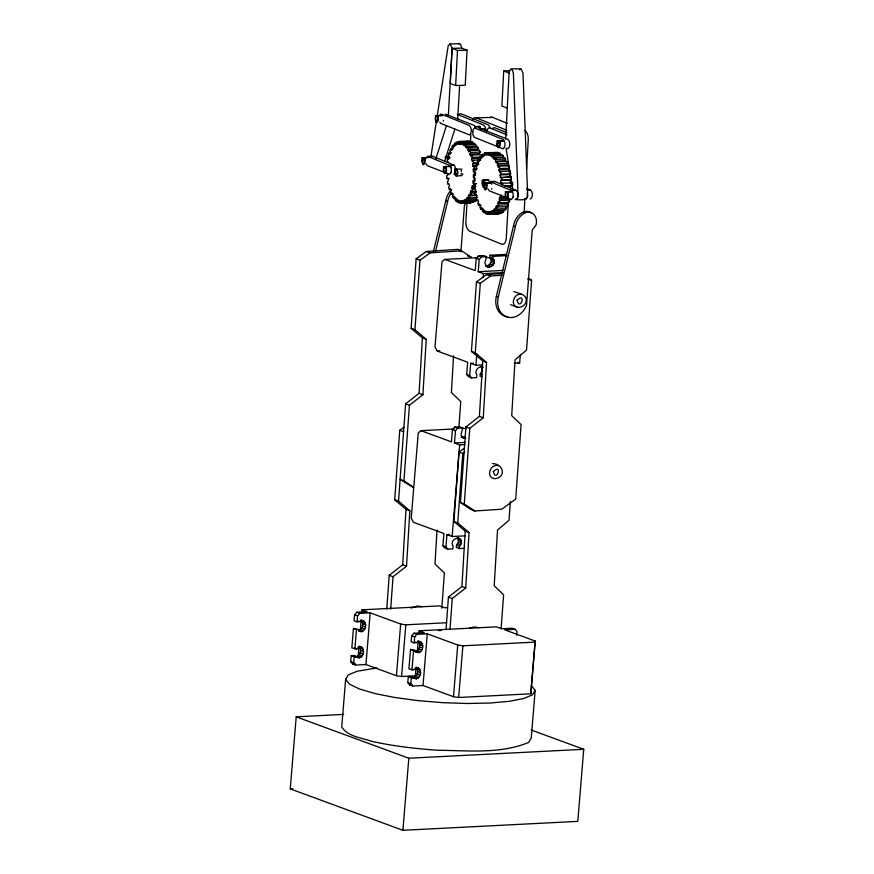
<?xml version="1.0" encoding="UTF-8"?>
<svg xmlns="http://www.w3.org/2000/svg" width="874" height="874" viewBox="0 0 874 874"><rect width="100%" height="100%" fill="white"/><g stroke="black" fill="none" stroke-linecap="round" stroke-linejoin="round"><path stroke-width="1.31" d="M422.994 160.04L423.005 158.03L422.098 157.877L422 159.625A4.304 2.371 84.6 0 0 421.869 161.57L422.732 164.312A2.382 1.311 84.6 0 0 423.726 164.771C425.725 163.23 425.485 159.407 423.715 157.735C425.627 159.603 423.682 166.945 422.371 161.439A3.059 1.682 84.6 0 1 422.459 160.095L422.71 159.374L422.994 160.04L425.562 159.964M435.514 115.587L436.421 115.739L435.864 117.804A3.059 1.682 84.6 0 0 435.776 119.148C437.087 124.654 439.032 117.313 437.12 115.444L438.475 119.585L437.131 122.48A2.382 1.311 84.6 0 1 436.137 122.021L435.274 119.279A4.304 2.371 84.6 0 1 435.405 117.335L435.514 115.587L442.659 115.619M484.688 186.512L483.945 187.156A2.382 1.311 84.6 0 1 482.94 186.697L482.077 183.955A4.304 2.371 84.6 0 1 482.219 182L482.317 180.252L483.224 180.405L482.677 182.48A3.059 1.682 84.6 0 0 482.579 183.824L483.857 186.118M484.862 185.179L484.873 183.158L483.967 183.005L483.868 184.753A4.304 2.371 84.6 0 0 483.737 186.708L484.589 189.45A2.382 1.311 84.6 0 0 485.594 189.909C487.594 188.358 487.353 184.545 485.583 182.874C487.495 184.742 485.551 192.072 484.229 186.577A3.059 1.682 84.6 0 1 484.327 185.233L484.578 184.512L484.862 185.179L487.43 185.102M498.027 143.041L498.038 141.02L497.131 140.878L497.033 142.626A4.304 2.371 84.6 0 0 496.902 144.571L497.765 147.313A2.382 1.311 84.6 0 0 498.759 147.772C500.758 146.22 500.518 142.407 498.748 140.736C500.66 142.604 498.715 149.946 497.404 144.439A3.059 1.682 84.6 0 1 497.492 143.096L497.743 142.375L498.027 143.041L500.594 142.965M505.445 191.734L506.352 191.887L505.806 193.952A3.059 1.682 84.6 0 0 505.718 195.306C507.029 200.802 508.974 193.471 507.062 191.603C508.832 193.274 509.072 197.087 507.073 198.627A2.382 1.311 84.6 0 1 506.079 198.18L505.216 195.426A4.304 2.371 84.6 0 1 505.347 193.482L505.445 191.734L512.601 191.767M467.066 50.179L457.484 50.441L452.109 48.387L450.274 83.445L455.649 85.499L465.241 85.237L467.066 50.179L461.691 48.114L452.109 48.387L450.23 44.039L448.231 45.612L437.186 116.155M455.649 85.499L457.484 50.441M509.717 70.805L503.719 70.98L501.894 106.038L507.27 108.092M505.653 139.108L509.094 73.034C508.701 66.457 517.233 69.581 521.079 68.915L522.98 73.176L527.634 194.148C529.01 201.37 520.238 199.753 515.66 199.512L515.114 199.141M448.34 115.521L452.109 48.343M457.692 119.29L459.615 85.641M467.044 201.719L465.886 221.909A7.833 4.304 84.6 0 0 469.753 231.206L501.545 244.13A7.724 4.239 84.6 0 0 506.275 238.318L508.351 201.97M470.431 142.495L470.889 134.421M509.815 176.406L509.968 173.708M524.127 212.284L524.892 198.824M526.585 169.206L528.278 139.6A7.833 4.304 84.6 0 0 524.968 130.597M386.756 609.069L389.214 575.321L402.696 564.757L406.006 509.367L394.698 499.753L399.746 430.292L403.81 427.353M390.689 609.123L393.038 576.731L406.53 566.166L409.84 510.777L398.533 501.163L394.698 499.753M398.533 501.163L405.602 403.864L419.083 393.3L422.404 337.91L411.097 328.285L416.144 258.835L426.283 251.472L457.725 249.385L461.559 250.794L471.261 257.24L467.426 255.831M413.489 487.179L403.941 480.853L409.436 405.274L422.918 394.709L426.239 339.32L414.932 329.695L411.097 328.285M437.022 530.005L434.99 563.992L444.385 572.983L441.818 608.195M453.584 355.827L451.388 392.535L460.773 401.516L458.905 427.255M446.068 629.488L448.428 597.095L461.909 586.52L465.219 531.141L453.923 521.516L458.97 452.066L464.039 448.384M450.001 629.542L452.262 598.504L465.744 587.929L469.054 532.55L457.747 522.925L453.923 521.516M528.355 278.183L531.589 280.336L526.519 350.113L515.048 359.88L511.716 415.631L521.101 424.611L515.693 499.12L501.807 509.192L474.866 510.984L471.042 509.575L460.434 502.539L465.929 426.96L479.411 416.395L482.732 361.006L471.425 351.381L476.472 281.931L486.61 274.567L502.332 273.529M474.866 510.984L464.269 503.948L469.764 428.369L483.246 417.805L486.556 362.415L475.259 352.79L471.425 351.381M362.087 631.64L359.061 630.525C362.721 628.821 363.879 623.304 361.224 620.267L364.239 621.381C366.905 624.418 365.747 629.936 362.087 631.64L358.515 630.995M419.159 652.616L416.144 651.512C419.804 649.797 420.962 644.28 418.296 641.254L421.323 642.357C423.988 645.394 422.819 650.911 419.159 652.616L415.587 651.971M414.932 329.695L419.979 260.244L430.117 252.881L461.559 250.794M457.747 522.925L462.794 453.475L464.826 452M475.259 352.79L480.307 283.34L490.445 275.976L502.233 275.201M501.13 628.614L503.599 594.746L494.203 585.755L497.546 530.015L509.007 520.249L510.372 501.458M460.904 251.887L464.291 207.214A3.922 3.168 -69.8 0 1 465.154 204.123M462.27 142.014L463.526 142.67L473.107 142.396L471.851 141.752L462.27 142.014L462.084 144.33L460.806 143.948L460.784 141.577L459.506 141.468L459.538 143.839L458.271 144.013L458.031 141.664L470.376 141.304L459.506 141.468M460.183 203.063L473.763 202.255L458.697 202.615L458.883 200.31L460.15 200.692L460.183 203.063L471.042 202.899L469.764 202.79M475.336 146.777L475.729 144.625L474.538 143.456L464.957 143.729L464.564 145.882L463.34 144.975L463.526 142.67M489.79 213.693L486.195 213.791L486.381 211.486L487.648 211.858L487.67 214.228L498.53 214.064L497.262 213.966M487.004 152.644L497.863 152.48L485.529 152.841L485.769 155.179L487.037 155.015L487.004 152.644L488.282 152.742L488.304 155.113L489.582 155.496L489.768 153.19L491.024 153.835L490.838 156.14L492.062 157.058L492.455 154.895L502.037 154.632L503.227 155.791L502.834 157.954M531.25 730.009L583.734 749.302L577.801 821.374L402.903 830.3L290.266 788.894L296.199 716.822L343.646 714.397M376.88 667.954L357.171 671.221L348.267 674.957L345.634 679.371L341.723 726.993C347.994 736.749 361.126 737.547 371.133 741.185C393.387 746.21 416.09 748.778 438.824 750.296C468.639 750.548 500.452 754.153 528.628 742.419L531.261 738.006L535.172 690.384L531.337 685.598M415.183 675.81L401.57 676.509L396.414 675.733L365.944 664.535L355.576 665.059L352.55 663.956L350.725 661.585L351.217 655.62L353.577 655.5L359.4 657.86C363.376 656.68 364.687 651.119 362.459 647.852L359.148 646.137M360.525 631.738L358.165 629.488L353.446 628.472L351.84 647.951L356.756 648.967L358.078 647.492L361.17 646.88M361.749 612.543L361.978 609.823L367.178 611.734L356.8 612.259L354.56 614.837L354.079 620.802L357.095 621.917L362.852 620.66L364.239 621.381M355.576 665.059L353.741 662.7L354.232 656.735L351.217 655.62M354.866 649.065L356.472 629.575L353.446 628.472M357.095 621.917L357.586 615.952L359.826 613.373L370.194 612.838L400.663 624.036L405.831 624.812L446.658 622.725M358.056 657.434L358.952 646.552M360.296 630.22L361.082 620.704M365.944 664.535L370.194 612.838M396.414 675.733L400.663 624.036M401.57 676.509L405.831 624.812M445.194 166.464C447.106 168.332 445.161 175.674 443.85 170.168A3.059 1.682 84.6 0 1 443.948 168.824L444.495 166.748L443.588 166.595L443.489 168.343A4.304 2.371 84.6 0 0 443.347 170.299L444.211 173.041A2.382 1.311 84.6 0 0 445.205 173.5C447.204 171.949 446.964 168.136 445.194 166.464L450.733 166.639M516.698 635.289L516.993 631.705L515.168 629.335L504.79 629.87L535.259 641.068L530.791 693.803L458.653 697.485L453.486 696.709L423.027 685.511L412.648 686.046L409.633 684.932L407.797 682.561L408.289 676.596L410.66 676.476L416.472 678.836C420.449 677.656 421.76 672.095 419.542 668.839L416.232 667.124M417.597 652.714L415.248 650.475L410.518 649.448L408.923 668.938L413.839 669.954L415.15 668.468L418.242 667.867M418.832 633.519L419.05 630.799L424.251 632.71L413.883 633.246L411.643 635.813L411.151 641.778L414.178 642.893L419.924 641.647L421.323 642.357M412.648 686.046L410.824 683.676L411.315 677.711L408.289 676.596M411.938 670.041L413.544 650.562L410.518 649.448M414.178 642.893L414.669 636.928L416.898 634.349L427.277 633.825L457.736 645.023L462.903 645.799L535.041 642.117L535.259 641.068M415.139 678.41L416.035 667.528M417.368 651.206L418.154 641.68M402.903 830.3L408.824 758.228L296.199 716.822M423.027 685.511L427.277 633.825M464.422 548.315L459.353 548.566L459.527 546.326L461.548 543.06L460.784 539.629C456.982 535.194 449.498 541.596 453.093 546.108L452.863 548.905L447.816 549.156L444.79 548.042L442.899 545.747L443.905 533.49L413.446 522.291L411.228 518.206L418.242 432.936L420.973 430.663L454.109 428.97M465.886 438.333L461.024 437.109L464.05 438.224L461.461 436.006L461.111 434.236L462.805 427.943L459.79 426.84L454.742 427.091L452.448 429.604L451.443 441.862L420.973 430.663M479.684 127.418L479.771 126.38L474.637 126.522M447.816 549.156L445.926 546.862L446.931 534.604L449.597 534.462M464.968 444.615L459.669 444.888L454.469 442.976L455.474 430.707L457.757 428.205L462.805 427.943M465.383 535.838L452.131 536.516L459.669 444.888M481.694 129.09L485.551 128.981L486.01 130.587M481.181 366.523L483.191 367.266C478.897 365.223 473.839 370.958 476.854 374.826L476.625 377.623L471.589 377.885L468.562 376.77L466.661 374.476L467.677 362.218L437.208 351.009L434.99 346.934L442.004 261.654L444.746 259.392L477.87 257.699M506.527 254.389L490.041 255.23L489.855 257.469L492.87 258.584C497.306 262.451 490.707 269.76 486.261 266.122L484.884 262.965L486.578 256.672L483.551 255.558L478.504 255.82L476.21 258.322L475.205 270.59L444.746 259.392M489.069 179.978L483.934 180.12L484.753 182.797M471.589 377.885L469.688 375.591L470.693 363.322L473.358 363.191M503.315 272.601L483.431 273.617L478.231 271.705L479.236 259.436L481.53 256.923L486.578 256.672M460.784 539.629L457.757 538.526L458.533 541.946L456.512 545.223L456.326 547.463L459.353 548.566M466.082 428.741L466.268 426.501M482.524 364.895L475.904 365.234L476.789 354.462M483.103 277.659L483.431 273.617M453.486 696.709L457.736 645.023M481.519 367.244L482.295 370.674L480.274 373.941L480.088 376.181L482.109 376.923M492.87 258.584L493.056 256.344L490.041 255.23M458.653 697.485L462.903 645.799M514.327 363.278L519.637 363.005L520.292 354.92M530.791 693.803L535.041 642.117M430.969 156.249L436.355 121.497M487.124 131.155L487.626 129.013L489.101 127.615L506.975 134.902M353.577 655.5L356.373 656.745C360.35 655.566 361.661 650.005 359.443 646.738L362.459 647.852M410.66 676.476L413.446 677.721C417.433 676.552 418.744 670.992 416.516 667.725L419.542 668.839M489.648 267.062L486.632 265.947C490.456 265.521 493.034 260.223 489.855 257.469M450.001 158.128L447.597 158.194L447.138 160.729L448.154 161.723M458.402 200.845L456.01 200.911L456.403 198.748L457.626 199.665L457.441 201.97L458.697 202.615M467.47 146.537L468.551 148.176L467.972 150.099L477.554 149.825L478.133 147.903L477.062 146.264L467.47 146.537L466.891 148.46L465.755 147.05L466.148 144.898L464.957 143.729M475.762 186.381L473.358 186.446L473.817 183.901L472.812 182.917L473.151 180.273L474.221 180.82L474.44 178.11L473.369 177.553L473.468 174.789L474.549 174.876L474.516 172.08L473.435 171.992L473.282 169.206L476.734 168.758M485.9 212.011L483.508 212.076L483.89 209.924L485.125 210.831L484.939 213.147L486.195 213.791M494.968 157.713L496.039 159.352L495.46 161.275L505.052 161.002L505.631 159.079L504.549 157.44L494.968 157.713L494.389 159.636L493.253 158.227L493.635 156.064L492.455 154.895M506.844 197.448L500.857 197.611L501.315 195.077M475.598 191.428L472.004 191.526L472.692 189.265L471.774 187.866L472.353 185.452L473.358 186.446M499.273 199.043L508.854 198.769L509.771 200.157L509.094 202.429L499.502 202.692L500.19 200.43L499.273 199.043L499.852 196.628L500.857 197.611M433.351 251.81L445.718 200.944A16.278 13.121 -69.8 0 1 451.06 190.335M435.569 251.209L447.619 201.643A16.278 13.121 -69.8 0 1 451.05 193.296M507.849 316.814A18.321 14.76 -69.8 0 1 496.377 296.297L513.497 225.863A16.278 13.121 -69.8 0 1 523.395 212A11.253 9.068 -69.8 0 1 531.643 213.387M498.278 296.996L515.398 226.563A16.278 13.121 -69.8 0 1 525.296 212.699A11.253 9.068 -69.8 0 1 534.167 214.731A11.253 9.068 -69.8 0 1 536.002 225.131L532.932 229.043A3.922 3.168 -69.8 0 0 532.069 232.123L526.541 305.234A18.321 14.76 -69.8 0 1 507.335 317.065A18.321 14.76 -69.8 0 1 498.278 296.996L496.377 296.297M461.494 173.303L460.926 174.538M443.304 121.071L443.511 120.306M462.619 174.571L462.816 173.806M513.246 197.218L513.442 196.453M451.355 153.048L448.952 153.114L448.275 155.375L449.181 156.774L448.613 159.177L447.597 158.194M455.889 198.027L453.486 198.103L454.076 196.18L455.212 197.59L454.819 199.742L456.01 200.911M478.843 164.214L476.45 164.279L475.773 166.552L476.68 167.939L476.112 170.354L475.095 169.359L474.637 171.905L475.653 172.888L475.303 175.532L474.243 174.986L474.025 177.706L475.085 178.252L474.997 181.027L473.916 180.929L473.937 183.726L475.019 183.813L475.183 186.599L474.123 186.981L474.396 189.734L475.456 189.363L475.86 192.062L474.866 192.892L475.38 195.514L476.374 194.683L476.996 197.196L476.112 198.442L476.843 200.823L477.728 199.578L478.559 201.807L477.816 203.423L478.744 205.466L481.137 205.401M483.388 209.203L480.984 209.268L481.563 207.346L482.71 208.755L482.317 210.918L483.508 212.076M435.787 159.155L446.461 125.638M444.56 161.461L454.819 129.232M476.428 199.064L468.049 199.305L469.087 197.841L468.464 195.82L469.425 194.126L470.212 195.863L471.097 193.962L470.31 192.225L471.097 190.128L472.004 191.526M505.543 206.712L506.166 208.733L505.128 210.197L495.536 210.47L496.585 209.006L495.962 206.985L496.924 205.292L497.71 207.04L498.584 205.139L497.809 203.391L498.595 201.304L499.502 202.692M451.093 172.713L451.377 172.091M491.483 189.112L491.767 188.5M453.147 148.7L450.755 148.777L449.87 150.678L450.656 152.415L449.87 154.501L448.952 153.114M481.935 157.091L481.203 154.72L471.61 154.982L470.725 156.227L469.895 153.999L479.476 153.737L480.23 152.12L479.302 150.066L469.72 150.339L468.977 151.956L467.972 150.099M453.639 194.236L451.246 194.301L451.989 192.684L452.994 194.541L452.415 196.464L453.486 198.103M469.895 153.999L470.638 152.393L469.72 150.339M480.645 159.876L478.242 159.942L477.368 161.843L478.154 163.58L477.368 165.678L476.45 164.279M502.037 185.113L502.015 183.256L500.933 183.169L500.78 180.372L511.421 179.727L511.137 176.974L500.496 177.619L500.103 174.909L509.684 174.636L510.678 173.817L510.154 171.195L509.171 172.025L508.537 169.512L509.422 168.267L508.69 165.885L499.109 166.158L498.224 167.393L497.393 165.175L506.975 164.902L507.728 163.285L506.8 161.242L497.219 161.515L496.465 163.121L495.46 161.275M478.744 205.466L479.487 203.85L480.492 205.707L479.913 207.63L480.984 209.268M497.393 165.175L498.136 163.558L497.219 161.515M497.809 203.391L507.39 203.129L508.176 204.866L507.291 206.767L495.962 206.985M426.031 158.019L427.462 156.38L432.827 156.304L454.218 165.252L456.053 169.195M487.9 183.158L489.331 181.508L494.684 181.442L516.086 190.39C518.533 192.335 518.774 197.349 516.261 199.305L515.726 199.283M439.546 115.477L440.474 114.243L441.589 114.232L469.338 125.485C471.851 127.593 472.157 132.903 469.414 134.891L440.747 123.409L439.742 122.185M535.172 690.384L532.55 694.808L523.646 698.544L509.072 701.352L489.811 703.046L467.197 703.494L442.747 702.674L418.133 700.642L395.048 697.539L375.044 693.574L359.509 689.007L349.469 684.167L345.634 679.371M455.31 145.27L452.918 145.335L451.88 146.799L452.503 148.82L451.53 150.514L450.755 148.777M451.749 189.582L449.356 189.658L450.241 188.413L451.071 190.63L450.318 192.247L451.246 194.301M480.263 160.095L473.074 160.292L472.091 161.122L471.457 158.609L472.342 157.364L471.61 154.982M482.809 156.435L480.416 156.512L479.367 157.976L479.99 159.997L479.028 161.679L478.242 159.942M510.154 171.195L500.573 171.468L499.578 172.287L498.956 169.775L499.841 168.54L499.109 166.158M519.484 69.701L520.511 68.86M431.221 157.058L432.827 156.304M493.089 182.196L494.684 181.442M488.948 214.338L488.927 211.967L490.183 211.792L490.423 214.141L491.669 213.693L491.428 211.355L492.641 210.645L493.078 212.874L494.247 211.901L493.81 209.673L494.913 208.449L495.536 210.47M459.134 114.177L460.762 113.686L488.511 124.949L490.248 127.997M492.838 128.128L494.466 127.637L506.822 132.728M457.779 142.866L455.376 142.943L454.218 143.915L454.655 146.133L453.54 147.356L452.918 145.335M476.592 166.344L472.998 166.442L472.605 163.744L473.588 162.914L478.384 162.782M465.58 201.697L466.749 200.725L476.33 200.463L475.172 201.424L465.58 201.697L465.143 199.48L463.93 200.179L464.17 202.528L462.925 202.965L462.696 200.627L461.428 200.791L461.45 203.161M500.103 174.909L501.086 174.09L510.678 173.817M410.9 608.107L417.248 606.032L421.858 606.665M454.906 173.893L453.857 174.145M456.447 175.98C458.446 174.439 458.205 170.616 456.436 168.955C458.347 170.812 456.403 178.154 455.092 172.659A3.059 1.682 84.6 0 1 455.179 171.304L455.725 169.239L454.819 169.086L454.72 170.834A4.304 2.371 84.6 0 0 454.589 172.779L455.441 175.532A2.382 1.311 84.6 0 0 456.447 175.98L461.985 175.619M516.228 199.567L517.648 197.885L518.042 194.421L513.388 73.449L512.535 70.226L510.929 69.133M458.708 43.951L459.811 43.766L460.849 44.825L461.691 48.07M446.09 156.096L449.717 156.959M458.031 141.664L456.796 142.112L457.026 144.45L455.813 145.16L455.376 142.943M467.623 141.402L460.39 142.014M480.416 156.512L481.039 158.533L482.142 157.309L481.705 155.08L482.874 154.108L483.311 156.337L484.524 155.627L484.283 153.278L485.529 152.841M472.998 166.442L476.45 166.005M447.575 173.576L447.685 175.434L446.625 175.805L446.909 178.569L447.958 178.198L448.362 180.896L447.368 181.726L447.881 184.338L448.875 183.518L449.498 186.031L448.613 187.276L449.356 189.658M500.496 177.619L511.137 176.974M500.78 180.372L511.421 179.727M462.859 437.219L464.695 436.607M445.27 114.101L474.134 125.353L475.871 128.402M478.963 128.052L507.838 139.294C510.34 141.402 510.645 146.712 507.914 148.7L506.8 148.274M469.578 628.122L474.331 627.008L478.93 627.641M493.056 256.344L507.007 255.623M485.824 257.295L491.013 258.092M478.231 271.705L503.555 270.405M437.208 351.009L439.862 350.878M462.062 428.566L464.706 428.435M454.469 442.976L465.132 442.43M361.978 609.823L439.491 605.868L444.691 607.78L447.28 607.638M356.472 629.575L358.165 629.488M419.05 630.799L496.563 626.844L501.763 628.756L512.142 628.231L515.168 629.335M438.322 630.602L441.02 630.46M413.544 650.562L415.248 650.475M354.232 656.735L356.603 656.614M352.55 663.956L355.139 663.825M411.315 677.711L413.675 677.59M409.633 684.932L412.222 684.801M408.824 758.228L583.734 749.302M290.266 788.894L292.987 788.763M449.662 43.973L459.254 43.7M436.421 115.739L441.556 115.587M472.648 119.41A7.724 4.239 84.6 0 1 476.232 117.848L492.619 117.378L507.302 123.343M475.216 126.774L479.061 126.664L478.165 126.511L478.428 127.233M482.273 129.341L484.841 129.265L483.934 129.112L484.196 129.833M498.748 140.736L503.894 140.594M497.131 140.878L502.277 140.725M498.038 141.02L503.184 140.878M458.271 144.013L463.209 143.882M463.34 144.975L465.733 144.909M466.148 144.898L475.729 144.625M465.755 147.05L472.943 146.854M468.551 148.176L478.133 147.903M470.638 152.393L480.23 152.12M484.283 153.278L499.349 152.917L500.605 153.562L491.024 153.835M422.098 157.877L428.85 157.593M493.635 156.064L503.227 155.791M422.361 158.587L424.939 158.522M472.342 157.364L480.733 157.123M471.457 158.609L479.848 158.369M493.253 158.227L495.645 158.15M496.039 159.352L505.631 159.079M472.605 163.744L478.591 163.569M498.136 163.558L507.728 163.285M428.031 156.446L449.422 165.383L454.218 165.252M454.819 169.086L461.975 169.119M473.282 169.206L476.876 169.097M499.841 168.54L509.422 168.267M498.956 169.775L508.537 169.512M446.909 178.569L449.302 178.504M482.317 180.252L487.452 180.11M483.224 180.405L488.358 180.263M483.967 183.005L490.718 182.732M484.873 183.158L490.019 183.016M473.937 183.726L476.341 183.66M473.817 183.901L476.221 183.835M500.933 183.169L511.596 182.983L511.629 185.78L504.44 185.976M506.953 185.791L509.345 185.725M471.774 187.866L475.369 187.768M472.692 189.265L475.085 189.188M489.899 181.573L511.29 190.521L516.086 190.39M526.869 190.084L530.463 189.986C532.911 191.93 533.151 196.945 530.638 198.901L530.103 198.879M470.31 192.225L476.297 192.051M506.352 191.887L511.498 191.745M471.097 193.962L475.882 193.831M468.464 195.82L476.854 195.579M469.087 197.841L477.477 197.6M500.19 200.43L509.771 200.157M498.584 205.139L508.176 204.866M496.585 209.006L506.166 208.733M493.81 209.673L496.203 209.607M491.428 211.355L493.832 211.29M488.927 211.967L491.319 211.901M494.247 211.901L503.828 211.628L502.67 212.601L493.078 212.874M491.669 213.693L501.25 213.431L487.67 214.228M525.307 199.01L527.164 197.371L527.35 192.925M521.92 294.462C513.322 292.036 509.236 307.561 519.156 307.375C522.772 307.145 525.919 304.119 526.268 300.514C526.727 293.872 518.118 293.588 513.879 291.512M498.147 465.733C489.549 463.318 485.463 478.832 495.394 478.657C506.822 476.614 503.009 463.493 492.412 463.624M511.596 182.983L510.514 182.895L510.361 180.11M511.629 185.78L510.547 185.681L510.449 188.456L511.519 189.002M525.809 199.294L524.695 198.868M523.395 212L525.296 212.699M445.718 200.944L447.619 201.643M513.497 225.863L515.398 226.563M490.937 258.824L493.963 259.939M478.504 255.82L481.53 256.923M491.341 260.561L494.367 261.676M491.013 262.418L494.039 263.522M476.21 258.322L479.236 259.436M490.008 264.09L493.023 265.204M527.754 278.926L531.589 280.336M488.457 265.335L491.483 266.45M485.802 266.209L487.812 266.941M426.283 251.472L430.117 252.881M486.61 274.567L490.445 275.976M416.144 258.835L419.979 260.244M476.472 281.931L480.307 283.34M510.591 304.709L517.474 307.244M517.55 362.24L519.637 363.005M422.404 337.91L426.239 339.32M482.732 361.006L486.556 362.415M470.693 363.322L475.904 365.234M480.274 373.941L482.295 374.684M466.661 374.476L469.688 375.591M419.083 393.3L422.918 394.709M479.411 416.395L483.246 417.805M405.602 403.864L409.436 405.274M465.929 426.96L469.764 428.369M454.742 427.091L457.757 428.205M452.448 429.604L455.474 430.707M399.746 430.292L403.58 431.701M458.97 452.066L462.794 453.475M403.941 480.853L400.117 479.444L413.271 487.419M460.434 502.539L464.269 503.948M406.006 509.367L409.84 510.777M465.219 531.141L469.054 532.55M457.408 537.794L459.429 538.537M446.931 534.604L452.131 536.516M458.5 540.11L461.527 541.225M458.533 541.946L461.548 543.06M457.823 543.737L460.849 544.852M456.512 545.223L459.527 546.326M442.899 545.747L445.926 546.862M402.696 564.757L406.53 566.166M461.909 586.52L465.744 587.929M389.214 575.321L393.038 576.731M448.428 597.095L452.262 598.504M356.8 612.259L359.826 613.373M413.883 633.246L416.898 634.349M354.56 614.837L357.586 615.952M411.643 635.813L414.669 636.928M360.842 619.928L362.852 620.66M417.914 640.904L419.924 641.647M362.218 621.731L365.245 622.834M419.302 642.707L422.317 643.821M357.772 621.032L359.793 621.775M414.855 642.019L416.865 642.751M362.677 623.708L365.703 624.823M419.76 644.684L422.776 645.799M362.524 625.893L365.551 627.008M419.607 646.88L422.623 647.995M361.781 627.969L364.808 629.072M418.864 648.945L421.88 650.059M360.569 629.597L363.595 630.7M417.641 650.573L420.667 651.687M414.21 651.217L416.221 651.96M360.285 648.399L363.311 649.513M417.368 669.386L420.383 670.5M354.746 648.224L356.756 648.967M360.558 650.496L363.573 651.611M417.63 671.483L420.656 672.587M360.197 652.692L363.223 653.807M417.28 673.679L420.296 674.794M359.28 654.659L362.295 655.773M416.352 675.646L419.378 676.749M357.936 656.079L360.951 657.193M415.008 677.066L418.034 678.18M356.373 656.745L359.4 657.86M413.446 677.721L416.472 678.836M354.844 656.538L357.87 657.652M411.916 677.514L414.942 678.628M350.725 661.585L353.741 662.7M407.797 682.561L410.824 683.676M503.719 70.98L509.094 73.034M476.232 117.837L506.8 130.259M457.2 114.33L483.715 125.08L485.168 127.036L485.627 130.587M510.329 181.563L512.841 182.611M526.683 188.402L530.463 189.986M510.569 183.802L513.082 184.851M444.921 157.091L448.701 158.664M511.29 190.521C513.737 192.466 513.978 197.491 511.465 199.436L489.364 190.903L487.921 188.926M449.422 165.383C451.869 167.327 452.12 172.353 449.597 174.308L427.495 165.776L426.053 163.788M457.725 249.385L460.959 251.537M485.551 128.981L486.785 131.319M479.771 126.38L481.017 128.718M483.934 180.12L485.278 183.354M475.03 126.839L475.674 128.052M491.122 183.048L491.756 184.25M461.111 170.485L461.472 171.479M480.241 127.986L480.602 129.057M451.082 167.153L451.377 167.852M468.049 199.305L467.426 197.284L466.312 198.507L466.749 200.725M500.573 171.468L501.086 174.09M473.074 160.292L473.588 162.914M506.046 148.285L512.885 189.877M509.684 174.636L510.088 177.346M501.556 177.236L501.829 180M474.058 166.071L474.331 168.824M490.412 117.52A7.724 4.239 84.6 0 1 492.619 117.378M458.369 202.265A4.217 3.398 -69.8 0 1 456.283 200.638M472.747 131.559L473.074 135.153L474.451 137.349L503.118 148.842C505.849 146.854 505.543 141.533 503.042 139.436L474.724 128.019L473.238 129.428L472.747 131.559M517.102 300.285C520.074 311.963 526.793 291.446 517.102 300.285M493.34 471.556C496.301 483.246 503.031 462.728 493.34 471.556"/></g></svg>
